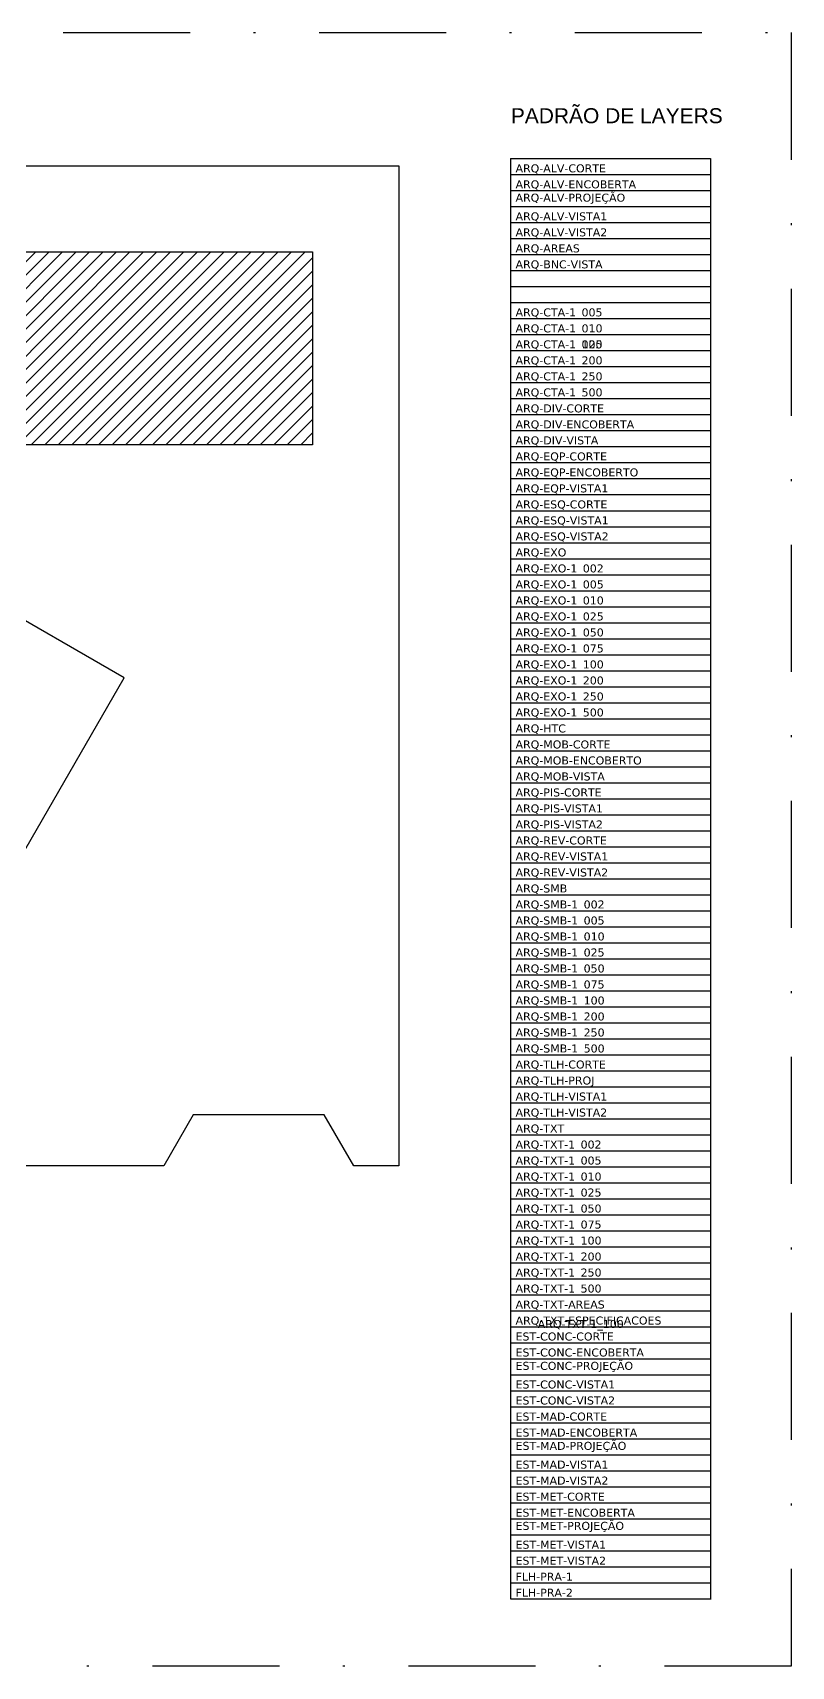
# Model space of a CAD drawing. Extents: x 183 to 373, y 23 to 105.
# Drawn here: x 335.4 to 373.4, y 23.2 to 104.8 of the extents above; entities that cross this region are included whole.
import ezdxf

# ---------------------------------------------------------------- set-up
doc = ezdxf.new("R2010")
doc.units = 0
doc.header["$LTSCALE"] = 0.005
for name, pattern in [('C5', [60, 50, -5, 0, -5]), ('CONTINU', [0]), ('DASHDOT', [25.4, 12.7, -6.35, 0, -6.35]), ('HIDDEN', [9.525, 6.35, -3.175]), ('TRAÇO-2PTOS_P', [0.625, 0.25, -0.125, 0, -0.125, 0, -0.125])]:
    doc.linetypes.add(name, pattern=pattern)
doc.layers.get('0').update_dxf_attribs({"linetype": 'CONTINUOUS'})
for name, color, linetype in [('A-01', 1, 'CONTINUOUS'), ('ARQ-ALV-CORTE', 4, 'CONTINUOUS'), ('ARQ-ALV-ENCOBERTA', 8, 'HIDDEN'), ('ARQ-ALV-PROJEÇÃO', 8, 'CONTINUOUS'), ('ARQ-ALV-VISTA1', 2, 'CONTINUOUS'), ('ARQ-ALV-VISTA2', 1, 'CONTINUOUS'), ('ARQ-AREAS', 7, 'CONTINUOUS'), ('ARQ-BNC-VISTA', 1, 'CONTINUOUS'), ('ARQ-CTA-1_005', 1, 'C5'), ('ARQ-CTA-1_010', 1, 'C5'), ('ARQ-CTA-1_025', 1, 'CONTINUOUS'), ('ARQ-CTA-1_100', 1, 'CONTINUOUS'), ('ARQ-CTA-1_200', 1, 'C5'), ('ARQ-CTA-1_250', 1, 'CONTINUOUS'), ('ARQ-CTA-1_500', 1, 'CONTINUOUS'), ('ARQ-DIV-CORTE', 2, 'CONTINUOUS'), ('ARQ-DIV-ENCOBERTA', 8, 'CONTINUOUS'), ('ARQ-DIV-VISTA', 1, 'CONTINUOUS'), ('ARQ-EQP-CORTE', 2, 'CONTINUOUS'), ('ARQ-EQP-ENCOBERTO', 8, 'CONTINUOUS'), ('ARQ-EQP-VISTA', 1, 'CONTINUOUS'), ('ARQ-ESQ-CORTE', 3, 'CONTINUOUS'), ('ARQ-ESQ-VISTA1', 2, 'CONTINUOUS'), ('ARQ-ESQ-VISTA2', 1, 'CONTINUOUS'), ('ARQ-EXO', 251, 'C5'), ('ARQ-EXO-1_002', 251, 'C5'), ('ARQ-EXO-1_005', 251, 'C5'), ('ARQ-EXO-1_010', 251, 'C5'), ('ARQ-EXO-1_025', 251, 'C5'), ('ARQ-EXO-1_050', 251, 'C5'), ('ARQ-EXO-1_100', 251, 'C5'), ('ARQ-EXO-1_200', 251, 'C5'), ('ARQ-EXO-1_250', 251, 'C5'), ('ARQ-EXO-1_500', 251, 'C5'), ('ARQ-HTC', 9, 'CONTINUOUS'), ('ARQ-MOB-CORTE', 2, 'CONTINUOUS'), ('ARQ-MOB-ENCOBERTO', 8, 'HIDDEN'), ('ARQ-MOB-VISTA', 1, 'CONTINU'), ('ARQ-PIS-CORTE', 2, 'CONTINUOUS'), ('ARQ-PIS-VISTA1', 1, 'CONTINUOUS'), ('ARQ-PIS-VISTA2', 2, 'CONTINUOUS'), ('ARQ-REV-CORTE', 2, 'CONTINUOUS'), ('ARQ-REV-VISTA1', 30, 'CONTINUOUS'), ('ARQ-REV-VISTA2', 30, 'CONTINUOUS'), ('ARQ-SMB', 1, 'CONTINUOUS'), ('ARQ-SMB-1_002', 1, 'CONTINUOUS'), ('ARQ-SMB-1_005', 1, 'CONTINU'), ('ARQ-SMB-1_010', 1, 'CONTINUOUS'), ('ARQ-SMB-1_025', 1, 'CONTINUOUS'), ('ARQ-SMB-1_050', 1, 'CONTINUOUS'), ('ARQ-SMB-1_100', 1, 'CONTINUOUS'), ('ARQ-SMB-1_200', 1, 'CONTINUOUS'), ('ARQ-SMB-1_250', 1, 'CONTINUOUS'), ('ARQ-SMB-1_500', 1, 'CONTINUOUS'), ('ARQ-TLH-CORTE', 4, 'CONTINUOUS'), ('ARQ-TLH-PROJ', 8, 'TRAÇO-2PTOS_P'), ('ARQ-TLH-VISTA1', 2, 'CONTINUOUS'), ('ARQ-TLH-VISTA2', 1, 'CONTINUOUS'), ('ARQ-TXT', 2, 'CONTINUOUS'), ('ARQ-TXT-1_002', 2, 'CONTINUOUS'), ('ARQ-TXT-1_005', 2, 'CONTINUOUS'), ('ARQ-TXT-1_010', 2, 'CONTINUOUS'), ('ARQ-TXT-1_025', 6, 'CONTINUOUS'), ('ARQ-TXT-1_050', 2, 'CONTINUOUS'), ('ARQ-TXT-1_075', 2, 'CONTINUOUS'), ('ARQ-TXT-1_100', 2, 'CONTINUOUS'), ('ARQ-TXT-1_200', 2, 'CONTINUOUS'), ('ARQ-TXT-1_250', 2, 'CONTINUOUS'), ('ARQ-TXT-1_500', 2, 'CONTINUOUS'), ('ARQ-TXT-AREAS', 2, 'CONTINUOUS'), ('ARQ-TXT-ESPECIFICACOES', 2, 'CONTINUOUS'), ('EST-CONC-CORTE', 6, 'CONTINUOUS'), ('EST-CONC-ENCOBERTA', 9, 'CONTINUOUS'), ('EST-CONC-PROJEÇÃO', 252, 'CONTINUOUS'), ('EST-CONC-VISTA1', 3, 'CONTINUOUS'), ('EST-CONC-VISTA2', 2, 'CONTINUOUS'), ('EST-MAD-CORTE', 4, 'CONTINUOUS'), ('EST-MAD-ENCOBERTA', 9, 'CONTINUOUS'), ('EST-MAD-PROJEÇÃO', 251, 'CONTINUOUS'), ('EST-MAD-VISTA1', 2, 'CONTINUOUS'), ('EST-MAD-VISTA2', 1, 'CONTINUOUS'), ('EST-MET-CORTE', 5, 'CONTINUOUS'), ('EST-MET-ENCOBERTA', 9, 'CONTINUOUS'), ('EST-MET-PROJEÇÃO', 253, 'CONTINUOUS'), ('EST-MET-VISTA1', 1, 'CONTINUOUS'), ('EST-MET-VISTA2', 8, 'CONTINUOUS'), ('FLH-PRA-01', 1, 'CONTINUOUS'), ('FLH-PRA-02', 6, 'CONTINUOUS')]:
    doc.layers.add(name, color=color, linetype=linetype)
doc.styles.add('ESC-50-A20', font='arial.ttf', dxfattribs={"height": 0.1})
doc.styles.get("Standard").update_dxf_attribs({"font": 'simplex.shx'})

msp = doc.modelspace()

# ---------------------------------------------------------------- hatches: boundary and pattern name
at = {"layer": 'A-01'}
h = msp.add_hatch(dxfattribs=at)
h.set_pattern_fill('ANSI31', color=10, scale=0.15, style=0)
h.set_pattern_definition([(45, (-56.4918, 59.44034), (-0.3367596, 0.3367596), [])])
h.paths.add_polyline_path([(349.415, 84.219), (349.415, 93.869), (290.415, 93.869), (290.415, 84.219)])

# ---------------------------------------------------------------- linework, layer by layer
at = {"color": 251}
for p, q in [((359.32, 98.526), (369.32, 98.526)), ((359.32, 98.526), (359.32, 26.526)), ((369.32, 98.526), (369.32, 26.493)), ((359.32, 97.726), (369.32, 97.726)), ((359.32, 96.926), (369.32, 96.926)), ((359.32, 96.126), (369.32, 96.126)), ((359.32, 95.326), (369.32, 95.326)), ((359.32, 94.526), (369.32, 94.526)), ((359.32, 93.726), (369.32, 93.726)), ((359.32, 92.926), (369.32, 92.926)), ((359.32, 92.126), (369.32, 92.126)), ((359.32, 91.326), (369.32, 91.326)), ((359.32, 90.526), (369.32, 90.526)), ((359.32, 89.726), (369.32, 89.726)), ((359.32, 88.926), (369.32, 88.926)), ((359.32, 88.126), (369.32, 88.126)), ((359.32, 87.326), (369.32, 87.326)), ((359.32, 86.526), (369.32, 86.526)), ((359.32, 85.726), (369.32, 85.726)), ((359.32, 84.926), (369.32, 84.926)), ((359.32, 84.126), (369.32, 84.126)), ((359.32, 83.326), (369.32, 83.326)), ((359.32, 82.526), (369.32, 82.526)), ((359.32, 81.726), (369.32, 81.726)), ((359.32, 80.926), (369.32, 80.926)), ((359.32, 80.126), (369.32, 80.126)), ((359.32, 79.326), (369.32, 79.326)), ((359.32, 78.526), (369.32, 78.526)), ((359.32, 77.726), (369.32, 77.726)), ((359.32, 76.926), (369.32, 76.926)), ((359.32, 76.126), (369.32, 76.126)), ((359.32, 75.326), (369.32, 75.326)), ((359.32, 74.526), (369.32, 74.526)), ((359.32, 73.726), (369.32, 73.726)), ((359.32, 72.926), (369.32, 72.926)), ((359.32, 72.126), (369.32, 72.126)), ((359.32, 71.326), (369.32, 71.326)), ((359.32, 70.526), (369.32, 70.526)), ((359.32, 69.726), (369.32, 69.726)), ((359.32, 68.926), (369.32, 68.926)), ((359.32, 68.126), (369.32, 68.126)), ((359.32, 67.326), (369.32, 67.326)), ((359.32, 66.526), (369.32, 66.526)), ((359.32, 65.726), (369.32, 65.726)), ((359.32, 64.926), (369.32, 64.926)), ((359.32, 64.126), (369.32, 64.126)), ((359.32, 63.326), (369.32, 63.326)), ((359.32, 62.526), (369.32, 62.526)), ((359.32, 61.726), (369.32, 61.726)), ((359.32, 60.926), (369.32, 60.926)), ((359.32, 60.126), (369.32, 60.126)), ((359.32, 59.326), (369.32, 59.326)), ((359.32, 58.526), (369.32, 58.526)), ((359.32, 57.726), (369.32, 57.726)), ((359.32, 56.926), (369.32, 56.926)), ((359.32, 56.126), (369.32, 56.126)), ((359.32, 55.326), (369.32, 55.326)), ((359.32, 54.526), (369.32, 54.526)), ((359.32, 53.726), (369.32, 53.726)), ((359.32, 52.926), (369.32, 52.926)), ((359.32, 52.126), (369.32, 52.126)), ((359.32, 51.326), (369.32, 51.326)), ((359.32, 50.526), (369.32, 50.526)), ((359.32, 49.726), (369.32, 49.726)), ((359.32, 48.926), (369.32, 48.926)), ((359.32, 48.126), (369.32, 48.126)), ((359.32, 47.326), (369.32, 47.326)), ((359.32, 46.526), (369.32, 46.526)), ((359.32, 45.726), (369.32, 45.726)), ((359.32, 44.926), (369.32, 44.926)), ((359.32, 44.126), (369.32, 44.126)), ((359.32, 43.326), (369.32, 43.326)), ((359.32, 42.526), (369.32, 42.526)), ((359.32, 41.726), (369.32, 41.726)), ((359.32, 40.926), (369.32, 40.926)), ((359.32, 40.126), (369.32, 40.126)), ((359.32, 39.326), (369.32, 39.326)), ((359.32, 38.526), (369.32, 38.526)), ((359.32, 37.726), (369.32, 37.726)), ((359.32, 36.926), (369.32, 36.926)), ((359.32, 36.126), (369.32, 36.126)), ((359.32, 35.326), (369.32, 35.326)), ((359.32, 34.526), (369.32, 34.526)), ((359.32, 33.726), (369.32, 33.726)), ((359.32, 32.926), (369.32, 32.926)), ((359.32, 32.126), (369.32, 32.126)), ((359.32, 31.326), (369.32, 31.326)), ((359.32, 30.526), (369.32, 30.526)), ((359.32, 29.726), (369.32, 29.726)), ((359.32, 28.926), (369.32, 28.926)), ((359.32, 28.126), (369.32, 28.126)), ((359.32, 27.326), (369.32, 27.326)), ((359.32, 26.526), (369.32, 26.526))]:
    msp.add_line(p, q, dxfattribs=at)
at = {"linetype": 'DASHDOT', "ltscale": 100}
msp.add_lwpolyline([(183.343, 104.822), (373.361, 104.822), (373.361, 23.153), (183.343, 23.153)], close=True, dxfattribs=at)
at = {"layer": 'A-01', "color": 3}
msp.add_lwpolyline([(313.976, 48.169), (273.726, 48.169), (273.726, 98.169), (353.726, 98.169), (353.726, 48.169), (351.476, 48.169), (350.005, 50.717), (343.447, 50.717), (341.976, 48.169), (325.876, 48.169), (324.405, 50.717), (315.447, 50.717), (313.976, 48.169)], dxfattribs=at)
for points in [[(290.415, 93.869), (349.415, 93.869), (349.415, 84.219), (290.415, 84.219)], [(331.247, 57.428), (339.992, 72.574), (332.997, 76.609), (324.258, 61.459)]]:
    msp.add_lwpolyline(points, close=True, dxfattribs=at)

# ---------------------------------------------------------------- texts
at = {"layer": 'ARQ-ALV-CORTE', "insert": (359.57, 98.239), "char_height": 0.4, "attachment_point": 1}
msp.add_mtext_dynamic_manual_height_columns('{\\fVerdana|b0|i0|c0|p34;ARQ-ALV-CORTE}', width=14.41568, gutter_width=12.5, heights=[0], dxfattribs=at)
at = {"layer": 'ARQ-ALV-ENCOBERTA', "insert": (359.57, 97.439), "char_height": 0.4, "attachment_point": 1}
msp.add_mtext_dynamic_manual_height_columns('{\\fVerdana|b0|i0|c0|p34;ARQ-ALV-ENCOBERTA}', width=14.41568, gutter_width=12.5, heights=[0], dxfattribs=at)
at = {"layer": 'ARQ-ALV-PROJEÇÃO', "insert": (359.57, 96.774), "char_height": 0.4, "attachment_point": 1}
msp.add_mtext_dynamic_manual_height_columns('{\\fVerdana|b0|i0|c0|p34;ARQ-ALV-PROJEÇÃO}', width=14.41568, gutter_width=12.5, heights=[0], dxfattribs=at)
at = {"layer": 'ARQ-ALV-VISTA1', "insert": (359.57, 95.839), "char_height": 0.4, "attachment_point": 1}
msp.add_mtext_dynamic_manual_height_columns('{\\fVerdana|b0|i0|c0|p34;ARQ-ALV-VISTA1}', width=14.41568, gutter_width=12.5, heights=[0], dxfattribs=at)
at = {"layer": 'ARQ-ALV-VISTA2', "insert": (359.57, 95.039), "char_height": 0.4, "attachment_point": 1}
msp.add_mtext_dynamic_manual_height_columns('{\\fVerdana|b0|i0|c0|p34;ARQ-ALV-VISTA2}', width=14.41568, gutter_width=12.5, heights=[0], dxfattribs=at)
at = {"layer": 'ARQ-AREAS', "insert": (359.57, 94.239), "char_height": 0.4, "attachment_point": 1}
msp.add_mtext_dynamic_manual_height_columns('{\\fVerdana|b0|i0|c0|p34;ARQ-AREAS}', width=14.41568, gutter_width=12.5, heights=[0], dxfattribs=at)
at = {"layer": 'ARQ-BNC-VISTA', "insert": (359.57, 93.439), "char_height": 0.4, "attachment_point": 1}
msp.add_mtext_dynamic_manual_height_columns('{\\fVerdana|b0|i0|c0|p34;ARQ-BNC-VISTA}', width=14.41568, gutter_width=12.5, heights=[0], dxfattribs=at)
at = {"layer": 'ARQ-CTA-1_005', "insert": (359.57, 91.039), "char_height": 0.4, "attachment_point": 1}
msp.add_mtext_dynamic_manual_height_columns('{\\fVerdana|b0|i0|c0|p34;ARQ-CTA-1_005}', width=14.41568, gutter_width=12.5, heights=[0], dxfattribs=at)
at = {"layer": 'ARQ-CTA-1_010', "insert": (359.57, 90.239), "char_height": 0.4, "attachment_point": 1}
msp.add_mtext_dynamic_manual_height_columns('{\\fVerdana|b0|i0|c0|p34;ARQ-CTA-1_010}', width=14.41568, gutter_width=12.5, heights=[0], dxfattribs=at)
at = {"layer": 'ARQ-CTA-1_025', "insert": (359.57, 89.439), "char_height": 0.4, "attachment_point": 1}
msp.add_mtext_dynamic_manual_height_columns('{\\fVerdana|b0|i0|c0|p34;ARQ-CTA-1_025}', width=14.41568, gutter_width=12.5, heights=[0], dxfattribs=at)
at = {"layer": 'ARQ-CTA-1_100', "insert": (359.57, 89.439), "char_height": 0.4, "attachment_point": 1}
msp.add_mtext_dynamic_manual_height_columns('{\\fVerdana|b0|i0|c0|p34;ARQ-CTA-1_100}', width=14.41568, gutter_width=12.5, heights=[0], dxfattribs=at)
at = {"layer": 'ARQ-CTA-1_200', "insert": (359.57, 88.639), "char_height": 0.4, "attachment_point": 1}
msp.add_mtext_dynamic_manual_height_columns('{\\fVerdana|b0|i0|c0|p34;ARQ-CTA-1_200}', width=14.41568, gutter_width=12.5, heights=[0], dxfattribs=at)
at = {"layer": 'ARQ-CTA-1_250', "insert": (359.57, 87.839), "char_height": 0.4, "attachment_point": 1}
msp.add_mtext_dynamic_manual_height_columns('{\\fVerdana|b0|i0|c0|p34;ARQ-CTA-1_250}', width=14.41568, gutter_width=12.5, heights=[0], dxfattribs=at)
at = {"layer": 'ARQ-CTA-1_500', "insert": (359.57, 87.039), "char_height": 0.4, "attachment_point": 1}
msp.add_mtext_dynamic_manual_height_columns('{\\fVerdana|b0|i0|c0|p34;ARQ-CTA-1_500}', width=14.41568, gutter_width=12.5, heights=[0], dxfattribs=at)
at = {"layer": 'ARQ-DIV-CORTE', "insert": (359.57, 86.239), "char_height": 0.4, "attachment_point": 1}
msp.add_mtext_dynamic_manual_height_columns('{\\fVerdana|b0|i0|c0|p34;ARQ-DIV-CORTE}', width=14.41568, gutter_width=12.5, heights=[0], dxfattribs=at)
at = {"layer": 'ARQ-DIV-ENCOBERTA', "insert": (359.57, 85.439), "char_height": 0.4, "attachment_point": 1}
msp.add_mtext_dynamic_manual_height_columns('{\\fVerdana|b0|i0|c0|p34;ARQ-DIV-ENCOBERTA}', width=14.41568, gutter_width=12.5, heights=[0], dxfattribs=at)
at = {"layer": 'ARQ-DIV-VISTA', "insert": (359.57, 84.639), "char_height": 0.4, "attachment_point": 1}
msp.add_mtext_dynamic_manual_height_columns('{\\fVerdana|b0|i0|c0|p34;ARQ-DIV-VISTA}', width=14.41568, gutter_width=12.5, heights=[0], dxfattribs=at)
at = {"layer": 'ARQ-EQP-CORTE', "insert": (359.57, 83.839), "char_height": 0.4, "attachment_point": 1}
msp.add_mtext_dynamic_manual_height_columns('{\\fVerdana|b0|i0|c0|p34;ARQ-EQP-CORTE}', width=14.41568, gutter_width=12.5, heights=[0], dxfattribs=at)
at = {"layer": 'ARQ-EQP-ENCOBERTO', "insert": (359.57, 83.039), "char_height": 0.4, "attachment_point": 1}
msp.add_mtext_dynamic_manual_height_columns('{\\fVerdana|b0|i0|c0|p34;ARQ-EQP-ENCOBERTO}', width=14.41568, gutter_width=12.5, heights=[0], dxfattribs=at)
at = {"layer": 'ARQ-EQP-VISTA', "insert": (359.57, 82.239), "char_height": 0.4, "attachment_point": 1}
msp.add_mtext_dynamic_manual_height_columns('{\\fVerdana|b0|i0|c0|p34;ARQ-EQP-VISTA1}', width=14.41568, gutter_width=12.5, heights=[0], dxfattribs=at)
at = {"layer": 'ARQ-ESQ-CORTE', "insert": (359.57, 81.439), "char_height": 0.4, "attachment_point": 1}
msp.add_mtext_dynamic_manual_height_columns('{\\fVerdana|b0|i0|c0|p34;ARQ-ESQ-CORTE}', width=9.75, gutter_width=12.5, heights=[0], dxfattribs=at)
at = {"layer": 'ARQ-ESQ-VISTA1', "insert": (359.57, 80.639), "char_height": 0.4, "attachment_point": 1}
msp.add_mtext_dynamic_manual_height_columns('{\\fVerdana|b0|i0|c0|p34;ARQ-ESQ-VISTA1}', width=9.75, gutter_width=12.5, heights=[0], dxfattribs=at)
at = {"layer": 'ARQ-ESQ-VISTA2', "insert": (359.57, 79.839), "char_height": 0.4, "attachment_point": 1}
msp.add_mtext_dynamic_manual_height_columns('{\\fVerdana|b0|i0|c0|p34;ARQ-ESQ-VISTA2}', width=14.41568, gutter_width=12.5, heights=[0], dxfattribs=at)
at = {"layer": 'ARQ-EXO', "insert": (359.57, 79.039), "char_height": 0.4, "attachment_point": 1}
msp.add_mtext_dynamic_manual_height_columns('{\\fVerdana|b0|i0|c0|p34;ARQ-EXO}', width=14.41568, gutter_width=12.5, heights=[0], dxfattribs=at)
at = {"layer": 'ARQ-EXO-1_002', "insert": (359.57, 78.239), "char_height": 0.4, "attachment_point": 1}
msp.add_mtext_dynamic_manual_height_columns('{\\fVerdana|b0|i0|c0|p34;ARQ-EXO-1_002}', width=14.41568, gutter_width=12.5, heights=[0], dxfattribs=at)
at = {"layer": 'ARQ-EXO-1_005', "insert": (359.57, 77.439), "char_height": 0.4, "attachment_point": 1}
msp.add_mtext_dynamic_manual_height_columns('{\\fVerdana|b0|i0|c0|p34;ARQ-EXO-1_005}', width=14.41568, gutter_width=12.5, heights=[0], dxfattribs=at)
at = {"layer": 'ARQ-EXO-1_010', "insert": (359.57, 76.639), "char_height": 0.4, "attachment_point": 1}
msp.add_mtext_dynamic_manual_height_columns('{\\fVerdana|b0|i0|c0|p34;ARQ-EXO-1_010}', width=14.41568, gutter_width=12.5, heights=[0], dxfattribs=at)
at = {"layer": 'ARQ-EXO-1_025', "insert": (359.57, 75.839), "char_height": 0.4, "attachment_point": 1}
msp.add_mtext_dynamic_manual_height_columns('{\\fVerdana|b0|i0|c0|p34;ARQ-EXO-1_025}', width=14.41568, gutter_width=12.5, heights=[0], dxfattribs=at)
at = {"layer": 'ARQ-EXO-1_050', "char_height": 0.4, "attachment_point": 1}
for s, insert in [('{\\fVerdana|b0|i0|c0|p34;ARQ-EXO-1_050}', (359.57, 75.039)), ('{\\fVerdana|b0|i0|c0|p34;ARQ-EXO-1_075}', (359.57, 74.239))]:
    msp.add_mtext_dynamic_manual_height_columns(s, width=14.41568, gutter_width=12.5, heights=[0], dxfattribs=dict(at, insert=insert))
at = {"layer": 'ARQ-EXO-1_100', "insert": (359.57, 73.439), "char_height": 0.4, "attachment_point": 1}
msp.add_mtext_dynamic_manual_height_columns('{\\fVerdana|b0|i0|c0|p34;ARQ-EXO-1_100}', width=14.41568, gutter_width=12.5, heights=[0], dxfattribs=at)
at = {"layer": 'ARQ-EXO-1_200', "insert": (359.57, 72.639), "char_height": 0.4, "attachment_point": 1}
msp.add_mtext_dynamic_manual_height_columns('{\\fVerdana|b0|i0|c0|p34;ARQ-EXO-1_200}', width=14.41568, gutter_width=12.5, heights=[0], dxfattribs=at)
at = {"layer": 'ARQ-EXO-1_250', "insert": (359.57, 71.839), "char_height": 0.4, "attachment_point": 1}
msp.add_mtext_dynamic_manual_height_columns('{\\fVerdana|b0|i0|c0|p34;ARQ-EXO-1_250}', width=14.41568, gutter_width=12.5, heights=[0], dxfattribs=at)
at = {"layer": 'ARQ-EXO-1_500', "insert": (359.57, 71.039), "char_height": 0.4, "attachment_point": 1}
msp.add_mtext_dynamic_manual_height_columns('{\\fVerdana|b0|i0|c0|p34;ARQ-EXO-1_500}', width=14.41568, gutter_width=12.5, heights=[0], dxfattribs=at)
at = {"layer": 'ARQ-HTC', "insert": (359.57, 70.239), "char_height": 0.4, "attachment_point": 1}
msp.add_mtext_dynamic_manual_height_columns('{\\fVerdana|b0|i0|c0|p34;ARQ-HTC}', width=14.41568, gutter_width=12.5, heights=[0], dxfattribs=at)
at = {"layer": 'ARQ-MOB-CORTE', "insert": (359.57, 69.439), "char_height": 0.4, "attachment_point": 1}
msp.add_mtext_dynamic_manual_height_columns('{\\fVerdana|b0|i0|c0|p34;ARQ-MOB-CORTE}', width=14.41568, gutter_width=12.5, heights=[0], dxfattribs=at)
at = {"layer": 'ARQ-MOB-ENCOBERTO', "insert": (359.57, 68.639), "char_height": 0.4, "attachment_point": 1}
msp.add_mtext_dynamic_manual_height_columns('{\\fVerdana|b0|i0|c0|p34;ARQ-MOB-ENCOBERTO}', width=14.41568, gutter_width=12.5, heights=[0], dxfattribs=at)
at = {"layer": 'ARQ-MOB-VISTA', "insert": (359.57, 67.839), "char_height": 0.4, "attachment_point": 1}
msp.add_mtext_dynamic_manual_height_columns('{\\fVerdana|b0|i0|c0|p34;ARQ-MOB-VISTA}', width=14.41568, gutter_width=12.5, heights=[0], dxfattribs=at)
at = {"layer": 'ARQ-PIS-CORTE', "insert": (359.57, 67.039), "char_height": 0.4, "attachment_point": 1}
msp.add_mtext_dynamic_manual_height_columns('{\\fVerdana|b0|i0|c0|p34;ARQ-PIS-CORTE}', width=14.41568, gutter_width=12.5, heights=[0], dxfattribs=at)
at = {"layer": 'ARQ-PIS-VISTA1', "insert": (359.57, 66.239), "char_height": 0.4, "attachment_point": 1}
msp.add_mtext_dynamic_manual_height_columns('{\\fVerdana|b0|i0|c0|p34;ARQ-PIS-VISTA1}', width=14.41568, gutter_width=12.5, heights=[0], dxfattribs=at)
at = {"layer": 'ARQ-PIS-VISTA2', "insert": (359.57, 65.439), "char_height": 0.4, "attachment_point": 1}
msp.add_mtext_dynamic_manual_height_columns('{\\fVerdana|b0|i0|c0|p34;ARQ-PIS-VISTA2}', width=14.41568, gutter_width=12.5, heights=[0], dxfattribs=at)
at = {"layer": 'ARQ-REV-CORTE', "insert": (359.57, 64.639), "char_height": 0.4, "attachment_point": 1}
msp.add_mtext_dynamic_manual_height_columns('{\\fVerdana|b0|i0|c0|p34;ARQ-REV-CORTE}', width=14.41568, gutter_width=12.5, heights=[0], dxfattribs=at)
at = {"layer": 'ARQ-REV-VISTA1', "insert": (359.57, 63.839), "char_height": 0.4, "attachment_point": 1}
msp.add_mtext_dynamic_manual_height_columns('{\\fVerdana|b0|i0|c0|p34;ARQ-REV-VISTA1}', width=14.41568, gutter_width=12.5, heights=[0], dxfattribs=at)
at = {"layer": 'ARQ-REV-VISTA2', "insert": (359.57, 63.039), "char_height": 0.4, "attachment_point": 1}
msp.add_mtext_dynamic_manual_height_columns('{\\fVerdana|b0|i0|c0|p34;ARQ-REV-VISTA2}', width=14.41568, gutter_width=12.5, heights=[0], dxfattribs=at)
at = {"layer": 'ARQ-SMB', "insert": (359.57, 62.239), "char_height": 0.4, "attachment_point": 1}
msp.add_mtext_dynamic_manual_height_columns('{\\fVerdana|b0|i0|c0|p34;ARQ-SMB}', width=14.41568, gutter_width=12.5, heights=[0], dxfattribs=at)
at = {"layer": 'ARQ-SMB-1_002', "insert": (359.57, 61.439), "char_height": 0.4, "attachment_point": 1}
msp.add_mtext_dynamic_manual_height_columns('{\\fVerdana|b0|i0|c0|p34;ARQ-SMB-1_002}', width=14.41568, gutter_width=12.5, heights=[0], dxfattribs=at)
at = {"layer": 'ARQ-SMB-1_005', "insert": (359.57, 60.639), "char_height": 0.4, "attachment_point": 1}
msp.add_mtext_dynamic_manual_height_columns('{\\fVerdana|b0|i0|c0|p34;ARQ-SMB-1_005}', width=14.41568, gutter_width=12.5, heights=[0], dxfattribs=at)
at = {"layer": 'ARQ-SMB-1_010', "insert": (359.57, 59.839), "char_height": 0.4, "attachment_point": 1}
msp.add_mtext_dynamic_manual_height_columns('{\\fVerdana|b0|i0|c0|p34;ARQ-SMB-1_010}', width=14.41568, gutter_width=12.5, heights=[0], dxfattribs=at)
at = {"layer": 'ARQ-SMB-1_025', "insert": (359.57, 59.039), "char_height": 0.4, "attachment_point": 1}
msp.add_mtext_dynamic_manual_height_columns('{\\fVerdana|b0|i0|c0|p34;ARQ-SMB-1_025}', width=14.41568, gutter_width=12.5, heights=[0], dxfattribs=at)
at = {"layer": 'ARQ-SMB-1_050', "char_height": 0.4, "attachment_point": 1}
for s, insert in [('{\\fVerdana|b0|i0|c0|p34;ARQ-SMB-1_050}', (359.57, 58.239)), ('{\\fVerdana|b0|i0|c0|p34;ARQ-SMB-1_075}', (359.57, 57.439))]:
    msp.add_mtext_dynamic_manual_height_columns(s, width=14.41568, gutter_width=12.5, heights=[0], dxfattribs=dict(at, insert=insert))
at = {"layer": 'ARQ-SMB-1_100', "insert": (359.57, 56.639), "char_height": 0.4, "attachment_point": 1}
msp.add_mtext_dynamic_manual_height_columns('{\\fVerdana|b0|i0|c0|p34;ARQ-SMB-1_100}', width=14.41568, gutter_width=12.5, heights=[0], dxfattribs=at)
at = {"layer": 'ARQ-SMB-1_200', "insert": (359.57, 55.839), "char_height": 0.4, "attachment_point": 1}
msp.add_mtext_dynamic_manual_height_columns('{\\fVerdana|b0|i0|c0|p34;ARQ-SMB-1_200}', width=14.41568, gutter_width=12.5, heights=[0], dxfattribs=at)
at = {"layer": 'ARQ-SMB-1_250', "insert": (359.57, 55.039), "char_height": 0.4, "attachment_point": 1}
msp.add_mtext_dynamic_manual_height_columns('{\\fVerdana|b0|i0|c0|p34;ARQ-SMB-1_250}', width=14.41568, gutter_width=12.5, heights=[0], dxfattribs=at)
at = {"layer": 'ARQ-SMB-1_500', "insert": (359.57, 54.239), "char_height": 0.4, "attachment_point": 1}
msp.add_mtext_dynamic_manual_height_columns('{\\fVerdana|b0|i0|c0|p34;ARQ-SMB-1_500}', width=14.41568, gutter_width=12.5, heights=[0], dxfattribs=at)
at = {"layer": 'ARQ-TLH-CORTE', "insert": (359.57, 53.439), "char_height": 0.4, "attachment_point": 1}
msp.add_mtext_dynamic_manual_height_columns('{\\fVerdana|b0|i0|c0|p34;ARQ-TLH-CORTE}', width=14.41568, gutter_width=12.5, heights=[0], dxfattribs=at)
at = {"layer": 'ARQ-TLH-PROJ', "insert": (359.57, 52.639), "char_height": 0.4, "attachment_point": 1}
msp.add_mtext_dynamic_manual_height_columns('{\\fVerdana|b0|i0|c0|p34;ARQ-TLH-PROJ}', width=14.41568, gutter_width=12.5, heights=[0], dxfattribs=at)
at = {"layer": 'ARQ-TLH-VISTA1', "insert": (359.57, 51.839), "char_height": 0.4, "attachment_point": 1}
msp.add_mtext_dynamic_manual_height_columns('{\\fVerdana|b0|i0|c0|p34;ARQ-TLH-VISTA1}', width=14.41568, gutter_width=12.5, heights=[0], dxfattribs=at)
at = {"layer": 'ARQ-TLH-VISTA2', "insert": (359.57, 51.039), "char_height": 0.4, "attachment_point": 1}
msp.add_mtext_dynamic_manual_height_columns('{\\fVerdana|b0|i0|c0|p34;ARQ-TLH-VISTA2}', width=14.41568, gutter_width=12.5, heights=[0], dxfattribs=at)
at = {"layer": 'ARQ-TXT', "insert": (359.335, 101.046), "char_height": 0.75, "attachment_point": 1, "style": 'ESC-50-A20'}
msp.add_mtext_dynamic_manual_height_columns('PADRÃO DE LAYERS', width=12.96658, gutter_width=12.5, heights=[0], dxfattribs=at)
at = {"layer": 'ARQ-TXT', "insert": (359.57, 50.239), "char_height": 0.4, "attachment_point": 1}
msp.add_mtext_dynamic_manual_height_columns('{\\fVerdana|b0|i0|c0|p34;ARQ-TXT}', width=14.41568, gutter_width=12.5, heights=[0], dxfattribs=at)
at = {"layer": 'ARQ-TXT-1_002', "insert": (359.57, 49.439), "char_height": 0.4, "attachment_point": 1}
msp.add_mtext_dynamic_manual_height_columns('{\\fVerdana|b0|i0|c0|p34;ARQ-TXT-1_002}', width=14.41568, gutter_width=12.5, heights=[0], dxfattribs=at)
at = {"layer": 'ARQ-TXT-1_005', "insert": (359.57, 48.639), "char_height": 0.4, "attachment_point": 1}
msp.add_mtext_dynamic_manual_height_columns('{\\fVerdana|b0|i0|c0|p34;ARQ-TXT-1_005}', width=14.41568, gutter_width=12.5, heights=[0], dxfattribs=at)
at = {"layer": 'ARQ-TXT-1_010', "insert": (359.57, 47.839), "char_height": 0.4, "attachment_point": 1}
msp.add_mtext_dynamic_manual_height_columns('{\\fVerdana|b0|i0|c0|p34;ARQ-TXT-1_010}', width=14.41568, gutter_width=12.5, heights=[0], dxfattribs=at)
at = {"layer": 'ARQ-TXT-1_025', "insert": (359.57, 47.039), "char_height": 0.4, "attachment_point": 1}
msp.add_mtext_dynamic_manual_height_columns('{\\fVerdana|b0|i0|c0|p34;ARQ-TXT-1_025}', width=14.41568, gutter_width=12.5, heights=[0], dxfattribs=at)
at = {"layer": 'ARQ-TXT-1_050', "insert": (359.57, 46.239), "char_height": 0.4, "attachment_point": 1}
msp.add_mtext_dynamic_manual_height_columns('{\\fVerdana|b0|i0|c0|p34;ARQ-TXT-1_050}', width=14.41568, gutter_width=12.5, heights=[0], dxfattribs=at)
at = {"layer": 'ARQ-TXT-1_075', "insert": (359.57, 45.439), "char_height": 0.4, "attachment_point": 1}
msp.add_mtext_dynamic_manual_height_columns('{\\fVerdana|b0|i0|c0|p34;ARQ-TXT-1_075}', width=14.41568, gutter_width=12.5, heights=[0], dxfattribs=at)
at = {"layer": 'ARQ-TXT-1_100', "char_height": 0.4, "attachment_point": 1}
for insert in [(359.57, 44.639), (360.679, 40.467)]:
    msp.add_mtext_dynamic_manual_height_columns('{\\fVerdana|b0|i0|c0|p34;ARQ-TXT-1_100}', width=14.41568, gutter_width=12.5, heights=[0], dxfattribs=dict(at, insert=insert))
at = {"layer": 'ARQ-TXT-1_200', "insert": (359.57, 43.839), "char_height": 0.4, "attachment_point": 1}
msp.add_mtext_dynamic_manual_height_columns('{\\fVerdana|b0|i0|c0|p34;ARQ-TXT-1_200}', width=14.41568, gutter_width=12.5, heights=[0], dxfattribs=at)
at = {"layer": 'ARQ-TXT-1_250', "insert": (359.57, 43.039), "char_height": 0.4, "attachment_point": 1}
msp.add_mtext_dynamic_manual_height_columns('{\\fVerdana|b0|i0|c0|p34;ARQ-TXT-1_250}', width=14.41568, gutter_width=12.5, heights=[0], dxfattribs=at)
at = {"layer": 'ARQ-TXT-1_500', "insert": (359.57, 42.239), "char_height": 0.4, "attachment_point": 1}
msp.add_mtext_dynamic_manual_height_columns('{\\fVerdana|b0|i0|c0|p34;ARQ-TXT-1_500}', width=14.41568, gutter_width=12.5, heights=[0], dxfattribs=at)
at = {"layer": 'ARQ-TXT-AREAS', "insert": (359.57, 41.439), "char_height": 0.4, "attachment_point": 1}
msp.add_mtext_dynamic_manual_height_columns('{\\fVerdana|b0|i0|c0|p34;ARQ-TXT-AREAS}', width=14.41568, gutter_width=12.5, heights=[0], dxfattribs=at)
at = {"layer": 'ARQ-TXT-ESPECIFICACOES', "insert": (359.57, 40.639), "char_height": 0.4, "attachment_point": 1}
msp.add_mtext_dynamic_manual_height_columns('{\\fVerdana|b0|i0|c0|p34;ARQ-TXT-ESPECIFICACOES}', width=14.41568, gutter_width=12.5, heights=[0], dxfattribs=at)
at = {"layer": 'EST-CONC-CORTE', "insert": (359.57, 39.842), "char_height": 0.4, "attachment_point": 1}
msp.add_mtext_dynamic_manual_height_columns('{\\fVerdana|b0|i0|c0|p34;EST-CONC-CORTE}', width=14.41568, gutter_width=12.5, heights=[0], dxfattribs=at)
at = {"layer": 'EST-CONC-ENCOBERTA', "insert": (359.57, 39.042), "char_height": 0.4, "attachment_point": 1}
msp.add_mtext_dynamic_manual_height_columns('{\\fVerdana|b0|i0|c0|p34;EST-CONC-ENCOBERTA}', width=14.41568, gutter_width=12.5, heights=[0], dxfattribs=at)
at = {"layer": 'EST-CONC-PROJEÇÃO', "insert": (359.57, 38.374), "char_height": 0.4, "attachment_point": 1}
msp.add_mtext_dynamic_manual_height_columns('{\\fVerdana|b0|i0|c0|p34;EST-CONC-PROJEÇÃO}', width=14.41568, gutter_width=12.5, heights=[0], dxfattribs=at)
at = {"layer": 'EST-CONC-VISTA1', "insert": (359.57, 37.442), "char_height": 0.4, "attachment_point": 1}
msp.add_mtext_dynamic_manual_height_columns('{\\fVerdana|b0|i0|c0|p34;EST-CONC-VISTA1}', width=14.41568, gutter_width=12.5, heights=[0], dxfattribs=at)
at = {"layer": 'EST-CONC-VISTA2', "insert": (359.57, 36.642), "char_height": 0.4, "attachment_point": 1}
msp.add_mtext_dynamic_manual_height_columns('{\\fVerdana|b0|i0|c0|p34;EST-CONC-VISTA2}', width=14.41568, gutter_width=12.5, heights=[0], dxfattribs=at)
at = {"layer": 'EST-MAD-CORTE', "insert": (359.57, 35.839), "char_height": 0.4, "attachment_point": 1}
msp.add_mtext_dynamic_manual_height_columns('{\\fVerdana|b0|i0|c0|p34;EST-MAD-CORTE}', width=14.41568, gutter_width=12.5, heights=[0], dxfattribs=at)
at = {"layer": 'EST-MAD-ENCOBERTA', "insert": (359.57, 35.039), "char_height": 0.4, "attachment_point": 1}
msp.add_mtext_dynamic_manual_height_columns('{\\fVerdana|b0|i0|c0|p34;EST-MAD-ENCOBERTA}', width=14.41568, gutter_width=12.5, heights=[0], dxfattribs=at)
at = {"layer": 'EST-MAD-PROJEÇÃO', "insert": (359.57, 34.374), "char_height": 0.4, "attachment_point": 1}
msp.add_mtext_dynamic_manual_height_columns('{\\fVerdana|b0|i0|c0|p34;EST-MAD-PROJEÇÃO}', width=14.41568, gutter_width=12.5, heights=[0], dxfattribs=at)
at = {"layer": 'EST-MAD-VISTA1', "insert": (359.57, 33.437), "char_height": 0.4, "attachment_point": 1}
msp.add_mtext_dynamic_manual_height_columns('{\\fVerdana|b0|i0|c0|p34;EST-MAD-VISTA1}', width=14.41568, gutter_width=12.5, heights=[0], dxfattribs=at)
at = {"layer": 'EST-MAD-VISTA2', "insert": (359.57, 32.638), "char_height": 0.4, "attachment_point": 1}
msp.add_mtext_dynamic_manual_height_columns('{\\fVerdana|b0|i0|c0|p34;EST-MAD-VISTA2}', width=14.41568, gutter_width=12.5, heights=[0], dxfattribs=at)
at = {"layer": 'EST-MET-CORTE', "insert": (359.57, 31.835), "char_height": 0.4, "attachment_point": 1}
msp.add_mtext_dynamic_manual_height_columns('{\\fVerdana|b0|i0|c0|p34;EST-MET-CORTE}', width=14.41568, gutter_width=12.5, heights=[0], dxfattribs=at)
at = {"layer": 'EST-MET-ENCOBERTA', "insert": (359.57, 31.035), "char_height": 0.4, "attachment_point": 1}
msp.add_mtext_dynamic_manual_height_columns('{\\fVerdana|b0|i0|c0|p34;EST-MET-ENCOBERTA}', width=14.41568, gutter_width=12.5, heights=[0], dxfattribs=at)
at = {"layer": 'EST-MET-PROJEÇÃO', "insert": (359.57, 30.374), "char_height": 0.4, "attachment_point": 1}
msp.add_mtext_dynamic_manual_height_columns('{\\fVerdana|b0|i0|c0|p34;EST-MET-PROJEÇÃO}', width=14.41568, gutter_width=12.5, heights=[0], dxfattribs=at)
at = {"layer": 'EST-MET-VISTA1', "insert": (359.57, 29.433), "char_height": 0.4, "attachment_point": 1}
msp.add_mtext_dynamic_manual_height_columns('{\\fVerdana|b0|i0|c0|p34;EST-MET-VISTA1}', width=14.41568, gutter_width=12.5, heights=[0], dxfattribs=at)
at = {"layer": 'EST-MET-VISTA2', "insert": (359.57, 28.634), "char_height": 0.4, "attachment_point": 1}
msp.add_mtext_dynamic_manual_height_columns('{\\fVerdana|b0|i0|c0|p34;EST-MET-VISTA2}', width=14.41568, gutter_width=12.5, heights=[0], dxfattribs=at)
at = {"layer": 'FLH-PRA-01', "insert": (359.57, 27.833), "char_height": 0.4, "attachment_point": 1}
msp.add_mtext_dynamic_manual_height_columns('{\\fVerdana|b0|i0|c0|p34;FLH-PRA-1}', width=14.41568, gutter_width=12.5, heights=[0], dxfattribs=at)
at = {"layer": 'FLH-PRA-02', "insert": (359.57, 27.034), "char_height": 0.4, "attachment_point": 1}
msp.add_mtext_dynamic_manual_height_columns('{\\fVerdana|b0|i0|c0|p34;FLH-PRA-2}', width=14.41568, gutter_width=12.5, heights=[0], dxfattribs=at)

doc.saveas('drawing.dxf')
